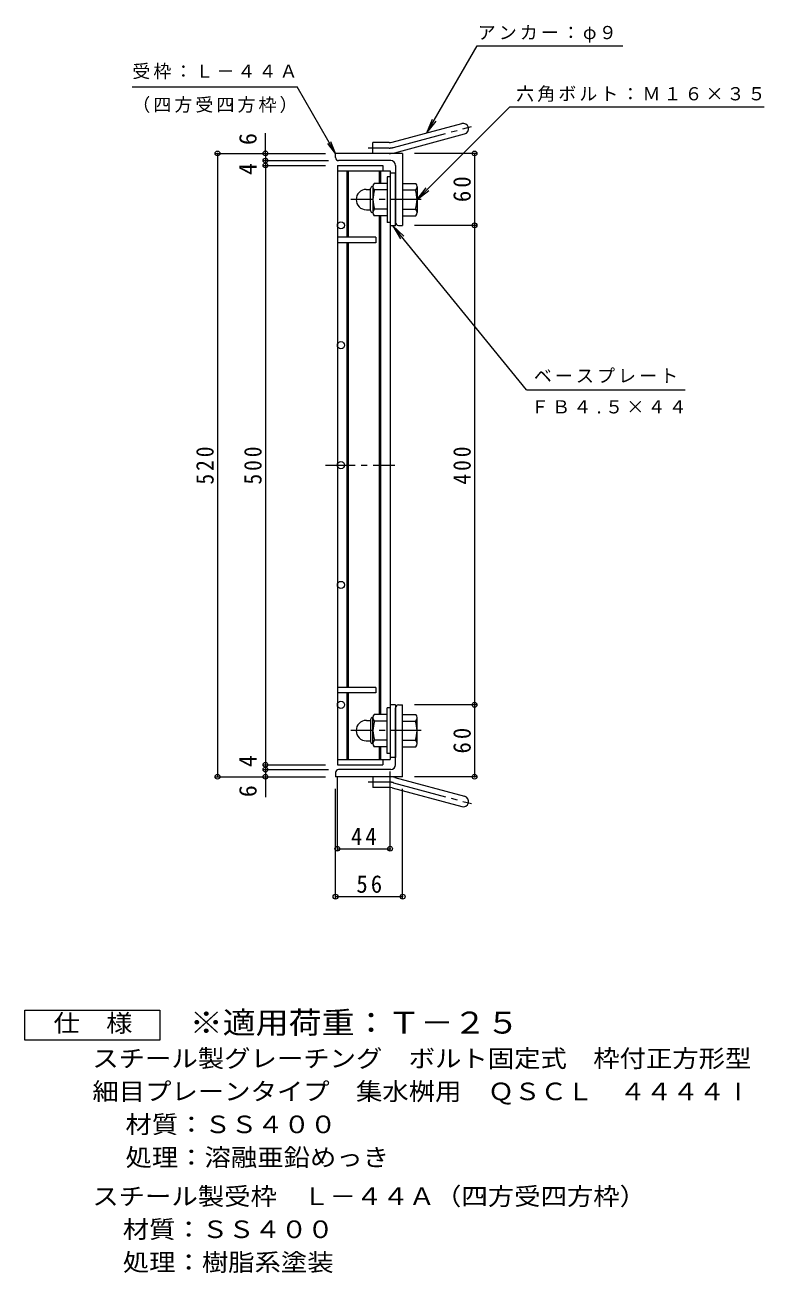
# Model space of a CAD drawing. Units: millimetres at full size, sheet at 1:5. Extents: x -907 to 830, y -688 to 643.
# Drawn here: x 213 to 830, y -515 to 526 of the extents above; entities that cross this region are included whole.
import ezdxf
from ezdxf.enums import TextEntityAlignment as Align

# ---------------------------------------------------------------- set-up
doc = ezdxf.new("R2010")
doc.units = ezdxf.units.MM
doc.header["$LTSCALE"] = 5
doc.header["$PDMODE"] = 32
doc.header["$PDSIZE"] = 4
doc.linetypes.add('CHAIN1', pattern=[8, 5, -1, 1, -1])
doc.linetypes.add('CHAIN2', pattern=[12, 9, -1, 1, -1])
for name, color, linetype, lineweight in [('E-1', 2, 'Continuous', 9), ('E-2', 3, 'Continuous', 9), ('E-4', 7, 'Continuous', 9), ('E-5', 7, 'Continuous', 9), ('F-5_F-5ﾚｲﾔ', 2, 'Continuous', 9)]:
    doc.layers.add(name, color=color, linetype=linetype, lineweight=lineweight)
doc.styles.add('ＭＳ ゴシック', font='')
doc.styles.get('ＭＳ ゴシック').set_extended_font_data('MS Gothic')

msp = doc.modelspace()

# ---------------------------------------------------------------- linework, layer by layer
at = {"layer": 'E-1'}
for p, q in [((519.125, 428.123), (577.316, 443.715)), ((502.981, 418.816), (502.981, 427.816)), ((516.796, 427.816), (502.981, 427.816)), ((521.454, 419.43), (579.645, 435.022)), ((471.981, 415.316), (471.981, 418.816)), ((527.981, 418.816), (471.981, 418.816)), ((527.981, 418.816), (527.981, 358.816)), ((517.981, 412.816), (474.481, 412.816)), ((521.981, 408.816), (521.981, 361.316)), ((515.181, 399.316), (515.181, 361.316)), ((517.481, 399.316), (515.181, 399.316)), ((497.671, 388.816), (501.181, 388.816)), ((501.181, 371.116), (501.181, 389.516)), ((502.981, 391.316), (503.181, 391.316)), ((503.181, 391.066), (503.181, 369.566)), ((515.181, 393.816), (504.219, 393.816)), ((515.181, 388.316), (504.219, 388.316)), ((527.981, 393.816), (538.942, 393.816)), ((527.981, 388.316), (538.942, 388.316)), ((540.181, 391.316), (539.981, 391.316)), ((539.981, 391.066), (539.981, 369.566)), ((497.681, 371.816), (501.181, 371.816)), ((502.981, 369.316), (503.181, 369.316)), ((515.181, 372.316), (504.219, 372.316)), ((515.181, 366.816), (504.219, 366.816)), ((527.981, 372.316), (538.942, 372.316)), ((527.981, 366.816), (538.942, 366.816)), ((540.181, 369.316), (539.981, 369.316)), ((517.481, 361.316), (515.181, 361.316)), ((524.481, 358.816), (527.981, 358.816)), ((524.481, -41.184), (527.981, -41.184)), ((527.981, -101.184), (527.981, -41.184)), ((502.981, -51.684), (503.181, -51.684)), ((503.181, -73.434), (503.181, -51.934)), ((515.181, -49.184), (504.219, -49.184)), ((515.181, -81.684), (515.181, -43.684)), ((517.481, -43.684), (515.181, -43.684)), ((521.981, -91.184), (521.981, -43.684)), ((527.981, -49.184), (538.942, -49.184)), ((540.181, -51.684), (539.981, -51.684)), ((539.981, -73.434), (539.981, -51.934)), ((497.681, -54.184), (501.181, -54.184)), ((501.181, -53.484), (501.181, -71.884)), ((515.181, -54.684), (504.219, -54.684)), ((527.981, -54.684), (538.942, -54.684)), ((497.671, -71.184), (501.181, -71.184)), ((515.181, -70.684), (504.219, -70.684)), ((527.981, -70.684), (538.942, -70.684)), ((502.981, -73.684), (503.181, -73.684)), ((515.181, -76.184), (504.219, -76.184)), ((517.481, -81.684), (515.181, -81.684)), ((527.981, -76.184), (538.942, -76.184)), ((540.181, -73.684), (539.981, -73.684)), ((471.981, -97.684), (471.981, -101.184)), ((527.981, -101.184), (471.981, -101.184)), ((517.981, -95.184), (474.481, -95.184)), ((502.981, -101.184), (502.981, -110.184)), ((521.454, -101.797), (579.645, -117.389)), ((516.796, -110.184), (502.981, -110.184)), ((519.125, -110.49), (577.316, -126.083))]:
    msp.add_line(p, q, dxfattribs=at)
at = {"layer": 'E-1', "linetype": 'CHAIN2'}
for p, q in [((520.29, 423.776), (585.456, 441.238)), ((516.796, 423.316), (499.176, 423.316)), ((516.796, -105.684), (499.176, -105.684)), ((520.29, -106.144), (585.456, -123.605))]:
    msp.add_line(p, q, dxfattribs=at)
at = {"layer": 'E-1', "linetype": 'CHAIN1'}
for p, q in [((543.487, 380.316), (484.879, 380.316)), ((543.487, -62.684), (484.879, -62.684))]:
    msp.add_line(p, q, dxfattribs=at)
at = {"layer": 'E-1'}
for centre, radius, start, end in [((578.481, 439.369), 4.5, 285.00014, 104.99991), ((516.796, 436.816), 9, 270, 285.00002), ((516.796, 436.816), 18, 270, 285), ((474.481, 415.316), 2.5, 180, 270), ((517.981, 408.816), 4, 0, 90), ((497.671, 380.326), 8.49, 90, 180), ((502.981, 389.516), 1.8, 90, 180), ((507.341, 391.066), 4.16, 138.61835, 221.37988), ((527.181, 380.316), 24, 160.52881, 199.47119), ((515.981, 380.316), 24, 340.52881, 19.47119), ((535.821, 391.066), 4.16, 318.62012, 41.38165), ((497.681, 380.316), 8.5, 180, 270), ((502.981, 371.116), 1.8, 180, 270), ((507.341, 369.566), 4.16, 138.62012, 221.38165), ((535.821, 369.566), 4.16, 318.61835, 41.37988), ((524.481, 361.316), 2.5, 180, 270), ((524.481, -43.684), 2.5, 90, 180), ((502.981, -53.484), 1.8, 90, 180), ((507.341, -51.934), 4.16, 138.61835, 221.37988), ((535.821, -51.934), 4.16, 318.62012, 41.38165), ((497.681, -62.684), 8.5, 90, 180), ((527.181, -62.684), 24, 160.52881, 199.47119), ((515.981, -62.684), 24, 340.52881, 19.47119), ((497.671, -62.694), 8.49, 180, 270), ((502.981, -71.884), 1.8, 180, 270), ((507.341, -73.434), 4.16, 138.62012, 221.38165), ((535.821, -73.434), 4.16, 318.61835, 41.37988), ((517.981, -91.184), 4, 270, 0), ((474.481, -97.684), 2.5, 90, 180), ((516.796, -119.184), 18, 75, 90), ((516.796, -119.184), 9, 74.99998, 90), ((578.481, -121.736), 4.5, 255.00009, 74.99986)]:
    msp.add_arc(centre, radius, start, end, dxfattribs=at)
at = {"layer": 'E-1', "linetype": 'CHAIN2'}
for centre, start, end in [((516.796, 436.816), 270, 284.99995), ((516.796, -119.184), 75.00005, 90)]:
    msp.add_arc(centre, 13.5, start, end, dxfattribs=at)
at = {"layer": 'E-2'}
for p, q in [((473.481, 408.816), (473.481, -91.184)), ((473.481, 404.316), (517.48, 404.316)), ((481.481, 404.316), (481.481, 348.816)), ((482.48, 404.316), (482.48, 348.816)), ((508.48, 404.316), (508.48, 394.066)), ((509.481, 404.316), (509.481, 394.066)), ((517.48, 404.316), (517.48, -86.684)), ((508.48, 367.066), (508.48, -49.184)), ((509.481, 367.066), (509.481, -49.184)), ((521.981, 358.316), (517.481, 358.316)), ((505.481, 348.816), (473.481, 348.816)), ((505.481, 344.316), (473.481, 344.316)), ((481.481, 344.316), (481.481, -26.683)), ((482.48, 344.316), (482.48, -26.683)), ((505.481, 348.816), (505.481, 344.316)), ((505.481, -26.683), (473.481, -26.683)), ((505.481, -31.183), (473.481, -31.183)), ((481.481, -31.183), (481.481, -86.684)), ((482.48, -31.183), (482.48, -86.684)), ((505.481, -26.683), (505.481, -31.183)), ((521.981, -41.183), (517.481, -41.183)), ((521.981, -41.183), (521.981, -85.183)), ((508.48, -76.184), (508.48, -86.684)), ((509.481, -76.184), (509.481, -86.684)), ((473.481, -86.684), (517.48, -86.684)), ((473.481, -91.184), (511.48, -91.184)), ((511.48, -86.684), (511.48, -91.184)), ((521.981, -85.183), (517.481, -85.183))]:
    msp.add_line(p, q, dxfattribs=at)
at = {"layer": 'E-2', "linetype": 'CHAIN1'}
msp.add_line((463.481, 158.816), (521.48, 158.816), dxfattribs=at)
at = {"layer": 'E-2'}
for points in [[(473.481, 408.816), (511.48, 408.816), (511.48, 404.316)], [(521.981, 358.316), (521.981, 402.316), (517.481, 402.316)]]:
    msp.add_lwpolyline(points, dxfattribs=at)
for centre in [(476.481, 358.816), (476.481, 258.816), (476.481, 158.816), (476.481, 58.816), (476.481, -41.184)]:
    msp.add_circle(centre, 3, dxfattribs=at)
at = {"layer": 'E-4'}
for p, q in [((413.481, 418.816), (413.481, 435.816)), ((371.981, 418.816), (463.481, 418.816)), ((373.481, 418.816), (373.481, -101.184)), ((413.481, 418.816), (413.481, 412.816)), ((589.481, 418.816), (537.981, 418.816)), ((587.981, 418.816), (587.981, 358.816)), ((411.981, 412.816), (465.981, 412.816)), ((411.981, 408.816), (463.481, 408.816)), ((413.481, 412.816), (413.481, 408.816)), ((413.481, 408.816), (413.481, -91.184)), ((589.481, 358.816), (537.981, 358.816)), ((587.981, 358.816), (587.981, -41.184)), ((589.481, -41.184), (537.981, -41.184)), ((587.981, -41.184), (587.981, -101.184)), ((411.981, -91.184), (463.481, -91.184)), ((413.481, -91.184), (413.481, -95.184)), ((371.981, -101.184), (463.481, -101.184)), ((411.981, -95.184), (465.981, -95.184)), ((413.481, -95.184), (413.481, -101.184)), ((413.481, -101.184), (413.481, -118.184)), ((473.481, -162.684), (473.481, -101.184)), ((517.48, -162.684), (517.48, -96.684)), ((589.481, -101.184), (537.981, -101.184)), ((471.981, -202.684), (471.981, -111.184)), ((527.981, -202.684), (527.981, -111.184)), ((473.481, -161.184), (517.48, -161.184)), ((471.981, -201.184), (527.981, -201.184))]:
    msp.add_line(p, q, dxfattribs=at)
for p in [(373.481, 418.816), (413.481, 418.816), (587.981, 418.816), (413.481, 412.816), (413.481, 408.816), (587.981, 358.816), (587.981, -41.184), (413.481, -91.184), (413.481, -95.184), (373.481, -101.184), (413.481, -101.184), (587.981, -101.184), (473.481, -161.184), (517.48, -161.184), (471.981, -201.184), (527.981, -201.184)]:
    msp.add_point(p, dxfattribs=at)
at = {"layer": 'E-5'}
for p, q in [((302.402, 474.378), (439.902, 474.378)), ((471.981, 418.816), (439.902, 474.378)), ((617.323, 457.659), (539.981, 380.317)), ((617.323, 457.659), (829.519, 457.659)), ((548.221, 435.919), (553.004, 447.468)), ((548.221, 435.919), (555.83, 445.836)), ((471.981, 418.816), (465.639, 427.08)), ((471.981, 418.816), (467.994, 428.44)), ((539.981, 380.317), (547.59, 390.233)), ((539.981, 380.317), (549.898, 387.926)), ((519.731, 358.316), (528.831, 349.747)), ((631.232, 221.709), (763.732, 221.709))]:
    msp.add_line(p, q, dxfattribs=at)
for points in [[(548.221, 435.919), (590.178, 508.592), (711.713, 508.592)], [(631.232, 221.709), (519.731, 358.316), (526.303, 347.684)]]:
    msp.add_lwpolyline(points, dxfattribs=at)
at = {"layer": 'F-5_F-5ﾚｲﾔ'}
msp.add_lwpolyline([(212.832, -320.924), (212.832, -295.924), (325.332, -295.924), (325.332, -320.924)], close=True, dxfattribs=at)

# ---------------------------------------------------------------- texts
at = {"layer": 'E-4', "color": 2, "style": 'ＭＳ ゴシック'}
for s, p in [('6', (410.481, 425.816)), ('4', (410.481, 400.816)), ('4', (410.481, -93.184)), ('6', (410.481, -118.184))]:
    msp.add_text(s, height=14.66, rotation=90, dxfattribs=at).set_placement(p, align=Align.BOTTOM_LEFT)
at = {"layer": 'E-4', "color": 2, "char_height": 14.66, "attachment_point": 7, "rotation": 90, "style": 'ＭＳ ゴシック'}
for s, insert in [('\\T1.27;\\W0.95;60', (584.981, 378.191)), ('\\T1.27;\\W0.9;520', (370.481, 142.566)), ('\\T1.27;\\W0.9;500', (410.481, 142.566)), ('\\T1.27;\\W0.9;400', (584.981, 142.566)), ('\\T1.27;\\W0.95;60', (584.981, -81.809))]:
    msp.add_mtext(s, dxfattribs=dict(at, insert=insert))
at = {"layer": 'E-4', "color": 2, "char_height": 14.66, "attachment_point": 7, "style": 'ＭＳ ゴシック'}
for s, insert in [('\\T1.27;\\W0.95;44', (484.856, -158.184)), ('\\T1.27;\\W0.95;56', (489.356, -198.184))]:
    msp.add_mtext(s, dxfattribs=dict(at, insert=insert))
at = {"layer": 'E-5', "char_height": 11, "attachment_point": 7, "style": 'ＭＳ ゴシック'}
for s, insert in [('\\T1.17;アンカー：φ９', (590.601, 511.17)), ('\\T1.17;受枠：Ｌ－４４Ａ', (302.402, 480.692)), ('\\T1.17;六角ボルト：Ｍ１６×３５', (622.732, 461.799)), ('\\T1.17;（四方受四方枠）', (302.402, 452.506)), ('\\T1.17;ベースプレート', (637.482, 227.34)), ('\\T1.18;ＦＢ４.５×４４', (634.982, 201.756))]:
    msp.add_mtext(s, dxfattribs=dict(at, insert=insert))
at = {"layer": 'F-5_F-5ﾚｲﾔ', "style": 'ＭＳ ゴシック', "width": 1.1}
for s, p in [('仕\u3000様', (236.582, -318.424)), ('スチール製グレーチング\u3000ボルト固定式\u3000枠付正方形型', (269.082, -347.884)), ('細目プレーンタイプ\u3000集水桝用\u3000ＱＳＣＬ\u3000４４４４Ⅰ', (269.082, -375.385)), ('材質：ＳＳ４００', (296.688, -402.883)), ('処理：溶融亜鉛めっき', (296.688, -430.384)), ('スチール製受枠\u3000Ｌ－４４Ａ（四方受四方枠）', (269.082, -462.884)), ('材質：ＳＳ４００', (294.439, -490.384)), ('処理：樹脂系塗装', (294.439, -517.884))]:
    msp.add_text(s, height=14.66, dxfattribs=at).set_placement(p, align=Align.BOTTOM_LEFT)
at = {"layer": 'F-5_F-5ﾚｲﾔ', "color": 3, "style": 'ＭＳ ゴシック', "width": 1.1}
msp.add_text('※適用荷重：Ｔ－２５', height=18.33, dxfattribs=at).set_placement((350.332, -320.924), align=Align.BOTTOM_LEFT)

doc.saveas('drawing.dxf')
